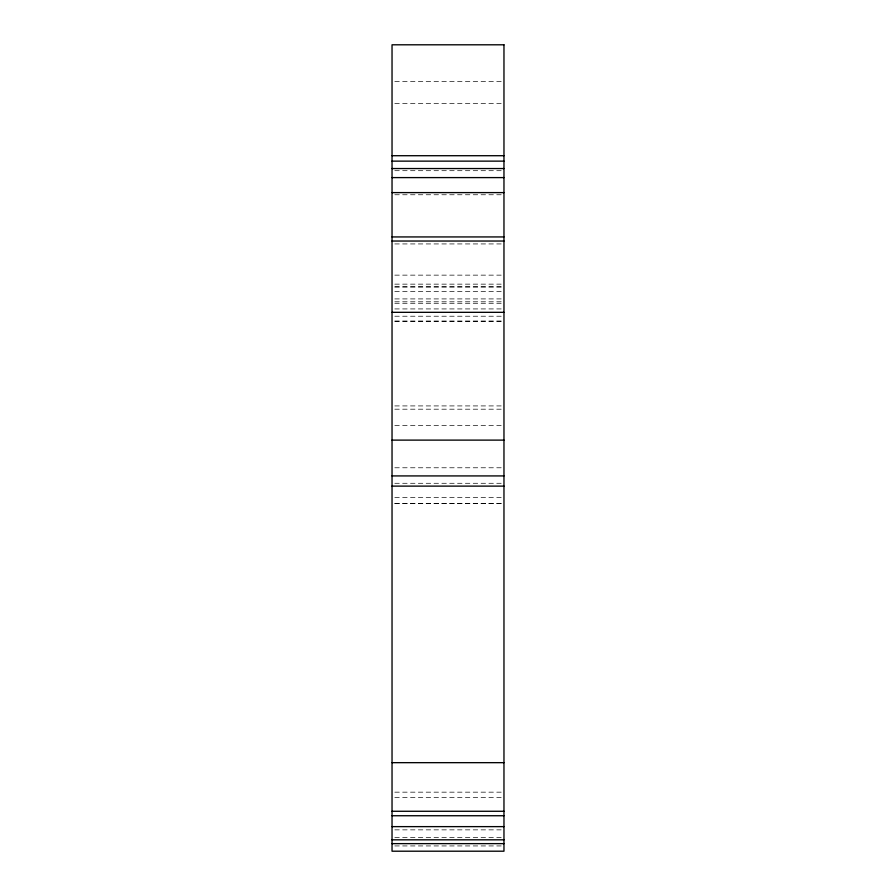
<?xml version="1.0" encoding="UTF-8"?>
<svg xmlns="http://www.w3.org/2000/svg" width="896" height="896" viewBox="0 0 896 896"><rect width="100%" height="100%" fill="white"/><g stroke="black" fill="none" stroke-linecap="round" stroke-linejoin="round"><path stroke-width="0.67" stroke-dasharray="4.48 3.36" d="M394.822 81.491L501.178 81.491M394.822 103.354L501.178 103.354M394.822 170.699L501.178 170.699M394.822 194.757L501.178 194.757M394.822 243.936L501.178 243.936M394.822 275.139L501.178 275.139M394.822 284.144L501.178 284.144M394.822 286.619L501.178 286.619M394.822 287.146L501.178 287.146M394.822 291.648L501.178 291.648M394.822 298.917L501.178 298.917M394.822 301.795L501.178 301.795M394.822 303.274L501.178 303.274M394.822 308.93L501.178 308.93M394.822 316.221L501.178 316.221M394.822 321.014L501.178 321.014M394.822 321.418L501.178 321.418M394.822 405.922L501.178 405.922M394.822 409.192L501.178 409.192M394.822 425.443L501.178 425.443M394.822 467.779L501.178 467.779M394.822 483.28L501.178 483.28M394.822 497.638L501.178 497.638M394.822 503.395L501.178 503.395M394.822 503.541L501.178 503.541M394.822 792.165L501.178 792.165M394.822 797.518L501.178 797.518M394.822 829.864L501.178 829.864M394.822 837.592L501.178 837.592M394.822 845.936L501.178 845.936"/><path stroke-width="1.34" d="M392.034 155.714L503.966 155.714M392.034 161.134L503.966 161.134M392.034 168.549L503.966 168.549M392.034 177.598L503.966 177.598M392.034 192.606L503.966 192.606M392.034 236.936L503.966 236.936M392.034 241.035L503.966 241.035M392.034 312.323L503.966 312.323M392.034 440.115L503.966 440.115M392.034 475.922L503.966 475.922M392.034 486.114L503.966 486.114M392.034 762.664L503.966 762.664M392.034 811.272L503.966 811.272M392.034 815.741L503.966 815.741M392.034 826.627L503.966 826.627M392.034 839.821L503.966 839.821M392.034 843.629L503.966 843.629M503.966 44.8L392.034 44.8L392.034 851.2L503.966 851.2L503.966 44.8"/></g></svg>
